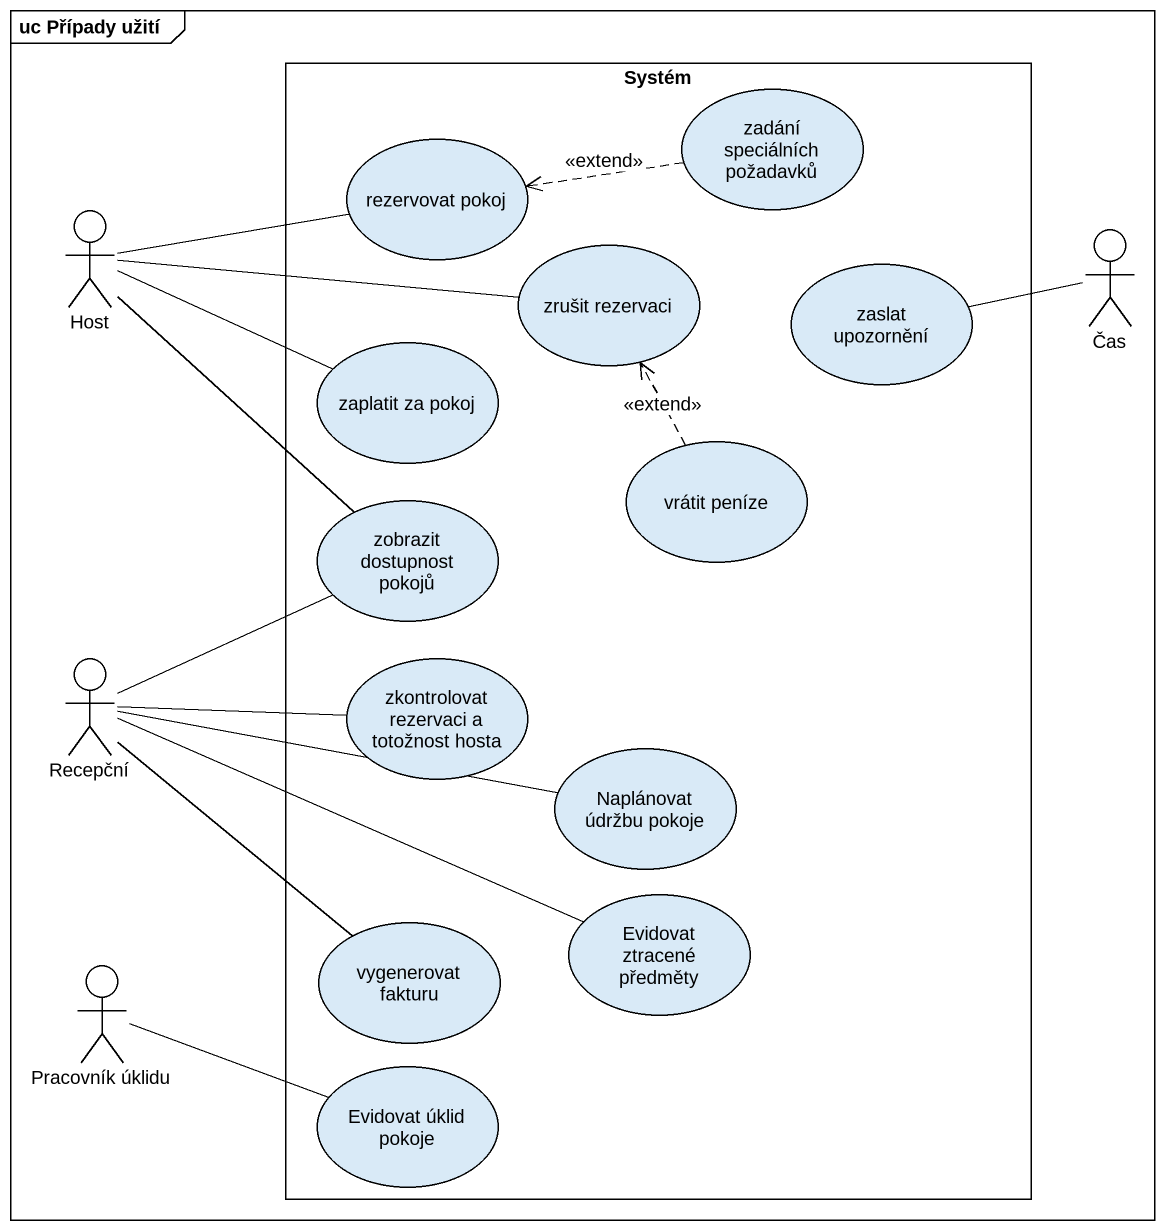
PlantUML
@startuml
mainframe uc Případy užití
rectangle Systém {
  usecase "rezervovat pokoj" as rezervovat_pokoj
  usecase "zadání speciálních požadavků" as zadání_speciálních_požadavků
  usecase "zrušit rezervaci" as zrušit_rezervaci
  usecase "zaslat upozornění" as zaslat_upozornění
  usecase "zaplatit za pokoj" as zaplatit_za_pokoj
  usecase "vrátit peníze" as vrátit_peníze
  usecase "zobrazit dostupnost pokojů" as zobrazit_dostupnost_pokojů
  usecase "zkontrolovat rezervaci a totožnost hosta" as zkontrolovat_rezervaci_a
  usecase "Naplánovat údržbu pokoje" as Naplánovat_údržbu_pokoje
  usecase "vygenerovat fakturu" as vygenerovat_fakturu
  usecase "Evidovat ztracené předměty" as Evidovat_ztracené_předměty
  usecase "Evidovat úklid pokoje" as Evidovat_úklid_pokoje
}
actor Host
actor Čas
actor Recepční
actor "Pracovník úklidu" as Pracovník_úklidu
zadání_speciálních_požadavků .left.> rezervovat_pokoj : <<extend>>
Host -right- rezervovat_pokoj
Host -right- zrušit_rezervaci
Host -right- zaplatit_za_pokoj
Host -- zobrazit_dostupnost_pokojů
Čas -left- zaslat_upozornění
vrátit_peníze .up.> zrušit_rezervaci : <<extend>>
Recepční -right- zobrazit_dostupnost_pokojů
Recepční -right- zkontrolovat_rezervaci_a
Recepční -right- Naplánovat_údržbu_pokoje
Recepční -- vygenerovat_fakturu
Recepční -right- Evidovat_ztracené_předměty
Pracovník_úklidu -right- Evidovat_úklid_pokoje
@enduml
